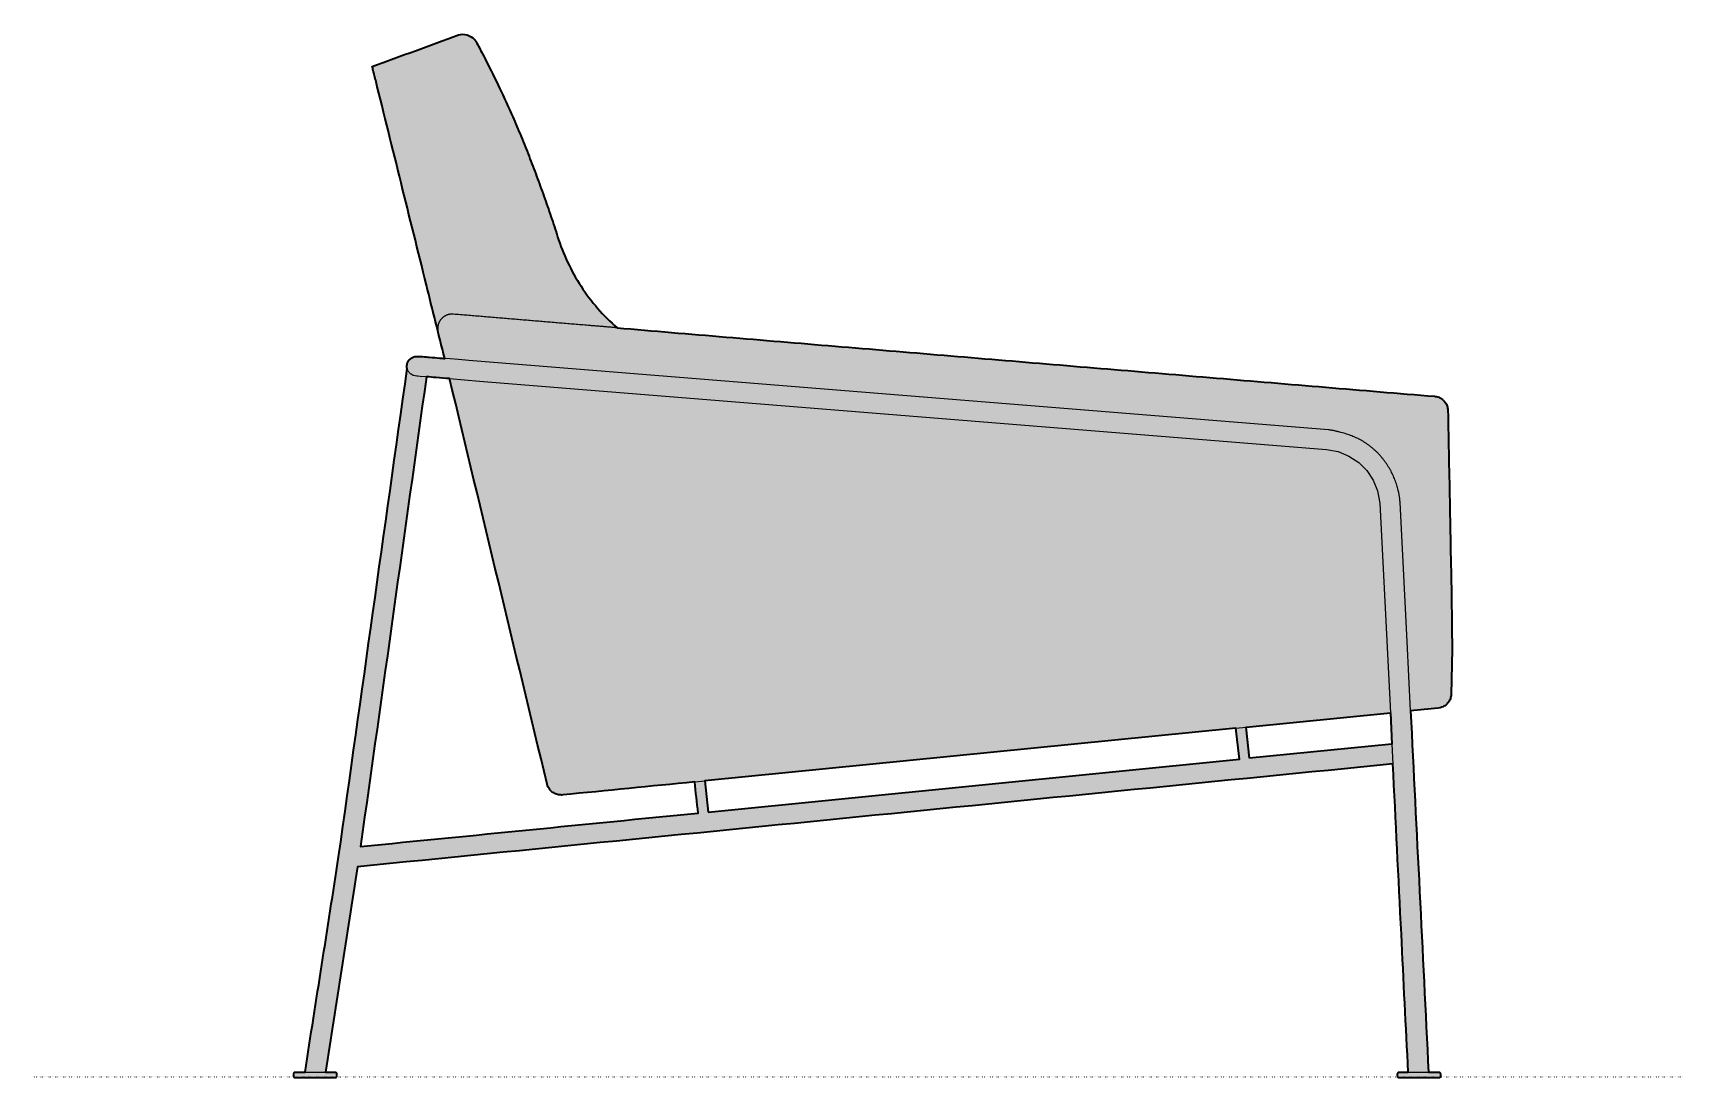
# Model space of a CAD drawing. Header units: millimetres. Extents: x 0 to 4468, y -1415 to 721.
# Drawn here: x 3001 to 4141, y -4 to 721 of the extents above; entities that cross this region are included whole.
import ezdxf

# ---------------------------------------------------------------- set-up
doc = ezdxf.new("R2010")
doc.units = ezdxf.units.MM
doc.linetypes.add('Dots', pattern=[1, 0, -1])
doc.layers.add('Blocks', color=7, linetype='Continuous')
doc.layers.add('Blocks$Fill', color=7, linetype='Continuous', true_color=0xffffff)
for name, color, linetype, lineweight, true_color in [('Blocks$Inner', 7, 'Continuous', 25, 0x007f00), ('Blocks$Outline', 7, 'Continuous', 35, 0xff3f3f), ('Groud', 7, 'Dots', 25, 0x243775)]:
    doc.layers.add(name, color=color, linetype=linetype, lineweight=lineweight, true_color=true_color)

# ---------------------------------------------------------------- blocks, each defined once
blk = doc.blocks.new('Series 3300 Sofa Side')
at = {"layer": 'Blocks$Fill', "extrusion": (0, 0, -1)}
h = blk.add_hatch(color=256, dxfattribs=at)
h.paths.add_polyline_path([(167.6, 0), (168, -0.6), (168.1, -0.6), (171.1, -0.6), (175.9, -0.6), (196.4, -0.6), (196.4, -0.6), (196.4, -0.6), (196.6, -0.2), (197, 0.7), (197, 1.4), (197, 1.9), (196.7, 2.7), (196.4, 3.3), (195.9, 3.3), (189.7, 3.3), (194.4, 98.7), (200.3, 216.1), (915, 145.1), (937.1, 3.3), (935.5, 3.3), (930.1, 3.3), (929.8, 2.9), (929.5, 2), (929.4, 1.3), (929.5, 0.8), (929.7, 0), (930.1, -0.6), (930.2, -0.6), (955.4, -0.6), (958.1, -0.6), (958.5, -0.6), (958.8, -0.2), (959.1, 0.7), (959.2, 1.4), (959.1, 1.9), (958.9, 2.7), (958.5, 3.3), (958.5, 3.3), (951.3, 3.3), (928.1, 151.9), (880.8, 489.1), (880.8, 489.2), (880.8, 489.4), (880.9, 489.5), (880.9, 489.6), (880.9, 489.7), (880.9, 489.8), (880.9, 490), (881, 490.1), (881, 490.2), (881, 490.4), (881, 490.5), (881, 490.7), (881, 490.8), (881, 491), (881, 491.1), (881, 491.3), (880.9, 491.4), (880.9, 491.6), (880.9, 491.7), (880.9, 491.9), (880.9, 492), (880.8, 492.2), (880.8, 492.3), (880.8, 492.5), (880.7, 492.6), (880.7, 492.7), (880.6, 492.9), (880.6, 493), (880.5, 493.2), (880.5, 493.3), (880.4, 493.4), (880.3, 493.6), (880.3, 493.7), (880.2, 493.8), (880.1, 494), (880.1, 494.1), (880, 494.2), (879.9, 494.4), (879.8, 494.5), (879.7, 494.6), (879.6, 494.7), (879.6, 494.9), (879.5, 495), (879.4, 495.1), (879.3, 495.2), (879.2, 495.3), (879.1, 495.4), (879, 495.5), (878.1, 496.2), (878, 496.3), (877.9, 496.4), (877.7, 496.4), (877.6, 496.5), (877.5, 496.6), (877.4, 496.7), (877.3, 496.7), (877.2, 496.8), (877, 496.9), (876.9, 496.9), (876.8, 497), (876.6, 497), (876.5, 497.1), (876.4, 497.1), (876.2, 497.2), (876.1, 497.2), (875.6, 497.3), (875.3, 497.4), (875.1, 497.4), (874.8, 497.5), (874.5, 497.5), (874.2, 497.5), (873.9, 497.5), (873.8, 497.5), (873.6, 497.5), (873.3, 497.5), (854.9, 496.1), (867.5, 546.7), (902.5, 688.1), (903.1, 690.2), (904.9, 697.6), (904.9, 697.6), (904.9, 697.6), (904.9, 697.6), (904.9, 697.6), (904.9, 697.6), (845.4, 719.4), (845, 719.5), (844.8, 719.5), (844.7, 719.6), (844.5, 719.6), (844.3, 719.7), (844.1, 719.7), (843.9, 719.7), (843.7, 719.7), (843.5, 719.8), (843.3, 719.8), (843.1, 719.8), (843, 719.8), (842.8, 719.8), (842.6, 719.8), (842.4, 719.8), (842.2, 719.8), (842, 719.8), (841.8, 719.8), (841.6, 719.8), (841.5, 719.8), (841.3, 719.8), (841.1, 719.8), (840.9, 719.7), (840.7, 719.7), (840.5, 719.7), (840.3, 719.6), (840.1, 719.6), (840, 719.6), (839.8, 719.5), (839.6, 719.5), (839.4, 719.4), (839, 719.3), (838.7, 719.2), (838.3, 719), (838, 718.9), (837.6, 718.7), (837.3, 718.5), (837, 718.4), (836.7, 718.2), (836.3, 718), (836, 717.8), (835.7, 717.5), (835.4, 717.3), (835.1, 717.1), (834.9, 716.8), (834.6, 716.6), (834.3, 716.3), (833.8, 715.6), (833.4, 715.1), (833.3, 714.8), (833.2, 714.7), (815.6, 679.8), (809.4, 666.3), (803.6, 652.8), (798, 639.1), (787.6, 611.5), (778, 583.5), (777, 580.1), (775.4, 575.6), (773.8, 571.2), (771.9, 566.8), (770, 562.5), (767.9, 558.2), (765.6, 554.1), (763.3, 550), (760.7, 545.9), (758.1, 542), (755.3, 538.1), (752.3, 534.3), (749.3, 530.7), (746.1, 527.2), (742.8, 523.7), (739.4, 520.4), (735.8, 517.2), (698.3, 514), (171.5, 469.9), (171.3, 469.9), (171.1, 469.9), (170.9, 469.9), (170.8, 469.8), (170.6, 469.8), (170.4, 469.8), (170.2, 469.7), (170, 469.7), (169.9, 469.7), (169.7, 469.6), (169.5, 469.6), (169.3, 469.5), (169.2, 469.4), (169, 469.4), (168.8, 469.3), (168.6, 469.3), (168.5, 469.2), (168.3, 469.1), (168.1, 469), (168, 469), (167.8, 468.9), (167.6, 468.8), (167.5, 468.7), (167.3, 468.6), (167.2, 468.5), (167, 468.5), (166.9, 468.4), (166.7, 468.3), (166.6, 468.2), (166.4, 468), (166.3, 467.9), (166.1, 467.8), (166, 467.7), (165.8, 467.6), (165.7, 467.5), (165.6, 467.4), (165.4, 467.2), (165.3, 467.1), (165.2, 467), (165, 466.9), (164.9, 466.7), (164.8, 466.6), (164.7, 466.5), (164.6, 466.3), (164.4, 466.2), (164.3, 466), (164.2, 465.9), (164.1, 465.8), (164, 465.6), (163.9, 465.5), (163.8, 465.3), (163.7, 465.1), (163.6, 465), (163.5, 464.8), (163.5, 464.7), (163.4, 464.5), (163.3, 464.4), (163.2, 464.2), (163.2, 464), (163.1, 463.9), (163, 463.7), (162.9, 463.5), (162.9, 463.4), (162.8, 463.2), (162.8, 463), (162.7, 462.8), (162.7, 462.7), (162.6, 462.5), (162.6, 462.3), (162.5, 462.2), (162.5, 462), (162.5, 461.8), (162.4, 461.6), (162.4, 461.5), (162.4, 461.3), (162.4, 461.1), (162.4, 460.9), (162.4, 460.7), (162.3, 460.6), (162.3, 460.4), (161.6, 426.8), (159.7, 323.7), (159.5, 307.8), (159.4, 291.8), (160.1, 264.1), (160.1, 263.9), (160.1, 263.7), (160.1, 263.5), (160.1, 263.4), (160.2, 263.2), (160.2, 263), (160.2, 262.8), (160.2, 262.7), (160.3, 262.5), (160.3, 262.3), (160.4, 262.1), (160.4, 262), (160.4, 261.8), (160.5, 261.6), (160.5, 261.5), (160.6, 261.3), (160.6, 261.1), (160.7, 261), (160.8, 260.8), (160.8, 260.6), (160.9, 260.5), (161, 260.3), (161.1, 260.2), (161.1, 260), (161.2, 259.8), (161.3, 259.7), (161.4, 259.5), (161.5, 259.4), (161.6, 259.2), (161.7, 259.1), (161.8, 258.9), (161.9, 258.8), (162, 258.6), (162.1, 258.5), (162.2, 258.4), (162.3, 258.2), (162.4, 258.1), (162.5, 258), (162.6, 257.8), (162.8, 257.7), (162.9, 257.6), (163, 257.4), (163.1, 257.3), (163.3, 257.2), (163.4, 257.1), (163.5, 257), (163.7, 256.8), (163.8, 256.7), (164, 256.6), (164.1, 256.5), (164.2, 256.4), (164.4, 256.3), (164.5, 256.2), (164.7, 256.1), (164.8, 256), (165, 255.9), (165.3, 255.8), (165.6, 255.6), (165.8, 255.5), (166, 255.5), (166.2, 255.4), (166.4, 255.3), (166.7, 255.2), (167, 255.1), (167.3, 255), (167.6, 254.9), (167.9, 254.8), (168.3, 254.8), (168.7, 254.7), (169.1, 254.6), (188.1, 252.7), (175.7, 3.3), (174.4, 3.3), (168, 3.3), (167.7, 2.9), (167.4, 2), (167.3, 1.3), (167.3, 0.8)], flags=0)
h.paths.add_polyline_path([(299.3, 220), (201, 229.8), (202, 251.3), (301.6, 241.5)], flags=0)
h.paths.add_polyline_path([(672.9, 182.9), (306.2, 219.4), (308.6, 240.8), (675.3, 204.4)], flags=0)
h.paths.add_polyline_path([(784.2, 202.2), (851.5, 482.1), (860.9, 482.8), (867.5, 483.4), (913, 159.1), (679.9, 182.2), (682.3, 203.7), (773.4, 194.7), (773.8, 194.7), (774.1, 194.6), (774.5, 194.6), (774.9, 194.6), (775.2, 194.7), (775.4, 194.7), (775.6, 194.7), (775.8, 194.7), (775.9, 194.7), (776.1, 194.8), (776.3, 194.8), (776.5, 194.8), (776.6, 194.9), (776.8, 194.9), (777, 195), (777.2, 195), (777.3, 195.1), (777.5, 195.1), (777.7, 195.2), (777.9, 195.2), (778, 195.3), (778.2, 195.3), (778.4, 195.4), (778.5, 195.5), (778.7, 195.6), (778.9, 195.6), (779, 195.7), (779.2, 195.8), (779.3, 195.9), (779.5, 196), (779.6, 196.1), (779.8, 196.2), (779.9, 196.3), (780.2, 196.4), (780.5, 196.7), (780.7, 196.8), (780.8, 196.9), (780.9, 197), (781.1, 197.1), (781.2, 197.2), (781.3, 197.3), (781.5, 197.5), (781.5, 197.5), (781.6, 197.6), (781.7, 197.7), (781.8, 197.8), (781.9, 197.9), (782, 198.1), (782.2, 198.4), (782.5, 198.8), (783.4, 200.1), (783.9, 201.2), (784.1, 201.7), (784.1, 202)], flags=0)
at = {"layer": 'Blocks$Inner'}
for p, q in [((-308.6, 240.8), (-301.6, 241.5)), ((-682.3, 203.7), (-675.3, 204.4))]:
    blk.add_line(p, q, dxfattribs=at)
for points in [[(-244.7, 446.8), (-829.7, 494), (-838.2, 494.7), (-845.3, 495.3), (-851.2, 495.8), (-854.9, 496.1)], [(-867.5, 483.4), (-868.1, 483.4), (-871.8, 483.7), (-873.5, 483.8), (-874.1, 483.9), (-874.1, 483.9)], [(-851.5, 482.1), (-830.9, 480.4), (-246, 433.2), (-238.1, 431.7), (-230.7, 428.6), (-223.9, 424.2), (-218.2, 418.6), (-213.8, 412), (-210.8, 404.6), (-209.2, 396.1), (-202, 251.3)], [(-188.1, 252.7), (-190.5, 300.6), (-195.3, 396.7)], [(-299.3, 220), (-301.6, 241.5), (-202, 251.3), (-201, 229.8), (-299.3, 220)], [(-201, 229.8), (-200.3, 216.1)]]:
    blk.add_lwpolyline(points, dxfattribs=at)
blk.add_lwpolyline([(-672.9, 182.9), (-306.2, 219.4), (-308.6, 240.8), (-675.3, 204.4)], close=True, dxfattribs=at)
for points, knots in [([(-167.6, 0), (-167.5, 0.3), (-167.4, 0.5), (-167.3, 0.8), (-167.3, 1), (-167.3, 1.1), (-167.3, 1.3), (-167.3, 1.6), (-167.3, 1.8), (-167.4, 2), (-167.5, 2.3), (-167.6, 2.6), (-167.7, 2.9), (-167.8, 3), (-167.9, 3.2), (-168, 3.3), (-168, 3.3), (-168, 3.3), (-168.7, 3.3), (-170.1, 3.3), (-171.1, 3.3), (-172, 3.3), (-173.5, 3.3), (-175.2, 3.3), (-175.7, 3.3), (-179.8, 86.5), (-183.9, 169.6), (-188.1, 252.7), (-181.8, 253.4), (-175.4, 254), (-169.1, 254.6), (-166.8, 255), (-165.7, 255.6), (-165, 255.9), (-164.6, 256.2), (-163.8, 256.7), (-162.7, 257.7), (-161.8, 258.8), (-161.1, 260), (-160.4, 261.7), (-160.1, 263.1), (-160.1, 264.1), (-159.8, 273.3), (-159.6, 282.6), (-159.4, 291.8), (-159.4, 297.1), (-159.5, 302.4), (-159.5, 307.8), (-159.6, 313.1), (-159.6, 318.4), (-159.7, 323.7), (-159.7, 331.5), (-160.1, 346.9), (-160.6, 370.1), (-160.8, 385.6), (-161, 393.3), (-161.2, 404.5), (-161.6, 426.8), (-162.1, 449.2), (-162.3, 460.4), (-162.4, 461.3), (-162.5, 462.3), (-163.1, 464.1), (-163.6, 465), (-164.7, 466.5), (-165.3, 467.2), (-166.9, 468.4), (-167.7, 468.9), (-169.6, 469.6), (-170.5, 469.8), (-171.5, 469.9), (-196.6, 472), (-221.7, 474.1), (-246.7, 476.2), (-271.8, 478.3), (-296.9, 480.4), (-322, 482.5), (-347.1, 484.6), (-372.2, 486.7), (-397.3, 488.8), (-422.3, 490.9), (-447.4, 493), (-472.5, 495.1), (-497.6, 497.2), (-522.7, 499.3), (-547.8, 501.4), (-572.9, 503.5), (-597.9, 505.6), (-623, 507.7), (-648.1, 509.8), (-673.2, 511.9), (-698.3, 514), (-710.8, 515.1), (-723.3, 516.1), (-735.8, 517.2), (-745.5, 525.6), (-753.8, 535.2), (-767.7, 556.6), (-773.1, 568), (-777, 580.1), (-777.3, 581.2), (-777.6, 582.4), (-778, 583.5), (-779.5, 588.2), (-781.1, 592.9), (-782.7, 597.5), (-784.3, 602.2), (-785.9, 606.8), (-787.6, 611.5), (-789.3, 616.1), (-791, 620.7), (-792.7, 625.3), (-794.5, 629.9), (-796.2, 634.5), (-798, 639.1), (-799.9, 643.6), (-801.7, 648.2), (-803.6, 652.8), (-805.5, 657.3), (-807.5, 661.8), (-809.4, 666.3), (-811.5, 670.8), (-813.5, 675.3), (-815.6, 679.8), (-818.8, 686.4), (-822.1, 693.1), (-825.3, 699.7), (-826.5, 701.9), (-827.6, 704.1), (-828.8, 706.3), (-830.2, 709.1), (-831.7, 711.9), (-833.2, 714.7), (-833.2, 714.7), (-833.3, 714.8), (-833.3, 714.8), (-833.3, 714.9), (-833.4, 715), (-833.4, 715.1), (-833.6, 715.2), (-833.7, 715.4), (-833.8, 715.6), (-834, 715.8), (-834.1, 716), (-834.3, 716.3), (-835.7, 717.8), (-837.4, 718.8), (-841.4, 720), (-843.4, 720), (-845.4, 719.4), (-865.2, 712.1), (-885.1, 704.9), (-904.9, 697.6), (-904.9, 697.6), (-904.8, 697.2), (-904.4, 695.5), (-903.7, 692.9), (-903.1, 690.2), (-902.7, 688.8), (-902.5, 688.1), (-896.7, 664.5), (-890.8, 640.9), (-885, 617.4), (-879.2, 593.8), (-873.3, 570.3), (-867.5, 546.7), (-863.3, 529.8), (-859.1, 512.9), (-854.9, 496.1), (-856, 496.1), (-857.1, 496.2), (-858.2, 496.3), (-860.6, 496.5), (-863, 496.7), (-865.3, 496.9), (-866.9, 497), (-868.5, 497.2), (-870.1, 497.3), (-870.9, 497.3), (-871.7, 497.4), (-872.4, 497.5), (-872.7, 497.5), (-873, 497.5), (-873.3, 497.5), (-873.4, 497.5), (-873.5, 497.5), (-873.6, 497.5), (-873.7, 497.5), (-873.7, 497.5), (-873.8, 497.5), (-873.8, 497.5), (-873.9, 497.5), (-873.9, 497.5), (-874.3, 497.5), (-874.7, 497.5), (-875.4, 497.4), (-875.7, 497.3), (-876.5, 497.1), (-876.8, 497), (-877.5, 496.6), (-877.8, 496.4), (-878.4, 496), (-878.7, 495.8), (-879, 495.5), (-879.2, 495.3), (-879.8, 494.6), (-880.4, 493.6), (-880.9, 492.1), (-881.1, 490.5), (-880.9, 489.4), (-880.8, 489.1), (-896.6, 376.7), (-912.3, 264.3), (-928.1, 151.9), (-935.8, 102.4), (-943.6, 52.9), (-951.3, 3.3), (-951.6, 3.3), (-953.1, 3.3), (-954.5, 3.3), (-955.4, 3.3), (-956.3, 3.3), (-957.8, 3.3), (-958.5, 3.3), (-958.5, 3.3), (-958.5, 3.3), (-958.6, 3.1), (-958.8, 2.9), (-958.9, 2.7), (-959, 2.5), (-959, 2.2), (-959.1, 1.9), (-959.1, 1.8), (-959.2, 1.6), (-959.2, 1.4), (-959.2, 1.2), (-959.1, 0.9), (-959.1, 0.7), (-959, 0.4), (-958.9, 0.1), (-958.8, -0.2), (-958.7, -0.3), (-958.6, -0.5), (-958.5, -0.6), (-958.5, -0.6), (-958.5, -0.6), (-958.1, -0.6), (-956.7, -0.6), (-955.4, -0.6), (-954.8, -0.6), (-953.7, -0.6), (-951.7, -0.6), (-949.5, -0.6), (-947.1, -0.6), (-944.6, -0.6), (-942.2, -0.6), (-939.7, -0.6), (-937.3, -0.6), (-934.9, -0.6), (-932.8, -0.6), (-931.5, -0.6), (-930.8, -0.6), (-930.4, -0.6), (-930.2, -0.6), (-930.1, -0.6), (-930.1, -0.6), (-930, -0.4), (-929.9, -0.2), (-929.7, 0), (-929.7, 0.3), (-929.6, 0.5), (-929.5, 0.8), (-929.5, 1), (-929.5, 1.1), (-929.4, 1.3), (-929.5, 1.6), (-929.5, 1.8), (-929.5, 2), (-929.6, 2.3), (-929.7, 2.6), (-929.8, 2.9), (-929.9, 3), (-930, 3.2), (-930.1, 3.3), (-930.4, 3.3), (-932.2, 3.3), (-934.7, 3.3), (-936.5, 3.3), (-937.1, 3.3), (-929.8, 50.6), (-922.4, 97.8), (-915, 145.1), (-676.8, 168.8), (-438.5, 192.5), (-200.3, 216.1), (-198.3, 177), (-196.4, 137.8), (-194.4, 98.7), (-192.9, 66.9), (-191.3, 35.1), (-189.7, 3.3), (-190.2, 3.3), (-191.8, 3.3), (-194.2, 3.3), (-195.9, 3.3), (-196.3, 3.3), (-196.4, 3.3), (-196.5, 3.1), (-196.6, 2.9), (-196.7, 2.7), (-196.8, 2.5), (-196.9, 2.2), (-197, 1.9), (-197, 1.8), (-197, 1.6), (-197, 1.4), (-197, 1.2), (-197, 0.9), (-197, 0.7), (-196.8, 0.4), (-196.7, 0.1), (-196.6, -0.2), (-196.5, -0.3), (-196.4, -0.5), (-196.4, -0.6), (-196.4, -0.6), (-196.3, -0.6), (-196.1, -0.6), (-195.5, -0.6), (-194.3, -0.6), (-192.8, -0.6), (-190.6, -0.6), (-187.9, -0.6), (-185.4, -0.6), (-183.4, -0.6), (-181.8, -0.6), (-180.3, -0.6), (-178.3, -0.6), (-174.8, -0.6), (-172.4, -0.6), (-171.1, -0.6), (-170.5, -0.6), (-169.6, -0.6), (-168.6, -0.6), (-168.1, -0.6), (-168, -0.6), (-168, -0.6), (-167.8, -0.4), (-167.7, -0.2), (-167.6, 0)], [0, 0, 0, 0, 1, 1, 1, 2, 2, 2, 3, 3, 3, 4, 4, 4, 5, 5, 5, 5.014917, 5.115054, 5.215191, 5.215191, 5.215191, 5.315191, 5.349066, 5.349066, 5.349066, 6.349066, 6.349066, 6.349066, 7.349066, 7.349066, 7.349066, 7.368166, 7.368166, 7.368166, 7.468166, 7.568166, 7.668166, 7.768166, 7.868166, 8.068166, 8.068166, 8.068166, 9.068166, 9.068166, 9.068166, 10.068166, 10.068166, 10.068166, 11.068166, 11.068166, 11.068166, 11.401499, 11.734832, 12.068166, 12.068166, 12.068166, 12.568166, 13.068166, 13.068166, 13.068166, 14.068166, 14.068166, 15.068166, 15.068166, 16.068166, 16.068166, 17.068166, 17.068166, 18.068166, 18.068166, 18.068166, 19.068166, 19.068166, 19.068166, 20.068166, 20.068166, 20.068166, 21.068166, 21.068166, 21.068166, 22.068166, 22.068166, 22.068166, 23.068166, 23.068166, 23.068166, 24.068166, 24.068166, 24.068166, 25.068166, 25.068166, 25.068166, 26.068166, 26.068166, 26.068166, 27.068166, 27.068166, 28.068166, 28.068166, 28.068166, 29.068166, 29.068166, 29.068166, 30.068166, 30.068166, 30.068166, 31.068166, 31.068166, 31.068166, 32.068166, 32.068166, 32.068166, 33.068166, 33.068166, 33.068166, 34.068166, 34.068166, 34.068166, 35.068166, 35.068166, 35.068166, 36.068166, 36.068166, 36.068166, 37.068166, 37.068166, 37.068166, 38.068166, 38.068166, 38.068166, 39.068166, 39.068166, 39.068166, 40.068166, 40.068166, 40.068166, 41.068166, 41.068166, 41.068166, 42.068166, 42.068166, 42.068166, 43.068166, 43.068166, 43.068166, 44.068166, 44.068166, 45.068166, 45.068166, 45.068166, 46.068166, 46.068166, 46.068166, 46.282451, 46.496737, 46.782451, 46.925308, 47.068166, 47.068166, 47.068166, 48.068166, 48.068166, 48.068166, 49.068166, 49.068166, 49.068166, 50.068166, 50.068166, 50.068166, 51.068166, 51.068166, 51.068166, 52.068166, 52.068166, 52.068166, 53.068166, 53.068166, 53.068166, 54.068166, 54.068166, 54.068166, 55.068166, 55.068166, 55.068166, 56.068166, 56.068166, 56.068166, 57.068166, 57.068166, 57.068166, 58.068166, 58.068166, 58.068166, 59.100434, 59.100434, 60.100434, 60.100434, 61.100434, 61.100434, 62.100434, 62.100434, 63.100434, 63.100434, 63.100434, 63.15599, 63.211545, 63.267101, 63.378212, 63.424258, 63.424258, 63.424258, 64.424258, 64.424258, 64.424258, 65.424258, 65.424258, 65.424258, 65.445352, 65.545352, 65.545352, 65.545352, 65.645489, 65.745626, 65.760543, 65.760543, 65.760543, 66.760543, 66.760543, 66.760543, 67.760543, 67.760543, 67.760543, 68.760543, 68.760543, 68.760543, 69.760543, 69.760543, 69.760543, 70.760543, 70.760543, 70.760543, 71.760543, 71.760543, 71.760543, 71.765728, 71.835172, 71.974061, 71.974061, 71.974061, 72.029619, 72.085177, 72.140735, 72.196293, 72.251851, 72.30741, 72.362968, 72.418526, 72.487973, 72.557421, 72.626869, 72.661592, 72.696316, 72.73104, 72.758791, 72.758791, 72.758791, 73.758791, 73.758791, 73.758791, 74.758791, 74.758791, 74.758791, 75.758791, 75.758791, 75.758791, 76.758791, 76.758791, 76.758791, 77.758791, 77.758791, 77.758791, 78.758791, 78.758791, 78.758791, 78.958791, 79.058791, 79.105321, 79.105321, 79.105321, 80.105321, 80.105321, 80.105321, 81.105321, 81.105321, 81.105321, 82.105321, 82.105321, 82.105321, 83.105321, 83.105321, 83.105321, 83.142482, 83.242482, 83.342482, 83.407852, 83.407852, 83.407852, 84.407852, 84.407852, 84.407852, 85.407852, 85.407852, 85.407852, 86.407852, 86.407852, 86.407852, 87.407852, 87.407852, 87.407852, 88.407852, 88.407852, 88.407852, 89.407852, 89.407852, 89.407852, 89.414804, 89.47036, 89.525915, 89.581471, 89.637026, 89.706471, 89.775915, 89.84536, 89.880082, 89.914804, 89.949526, 89.984249, 90.053693, 90.192582, 90.192582, 90.192582, 90.248138, 90.303693, 90.359249, 90.395611, 90.395611, 90.395611, 91.395611, 91.395611, 91.395611, 91.395611]), ([(-784.2, 202.2), (-784.2, 202.1), (-784.1, 202), (-784.1, 202), (-784.1, 201.9), (-784.1, 201.8), (-784.1, 201.7), (-784, 201.5), (-783.9, 201.3), (-783.9, 201.2), (-783.7, 200.8), (-783.6, 200.4), (-783.4, 200.1), (-782, 198), (-781.4, 197.3), (-780.3, 196.4), (-779, 195.7), (-777.7, 195.1), (-775.8, 194.7), (-774.4, 194.6), (-773.4, 194.7), (-743, 197.7), (-712.6, 200.7), (-682.3, 203.7), (-681.5, 196.6), (-680.7, 189.4), (-679.9, 182.2), (-757.6, 174.5), (-835.3, 166.8), (-913, 159.1), (-897.8, 267.2), (-882.6, 375.3), (-867.5, 483.4), (-865.3, 483.2), (-863.1, 483), (-860.9, 482.8), (-857.8, 482.6), (-854.7, 482.3), (-851.5, 482.1), (-829.1, 388.8), (-806.6, 295.5), (-784.2, 202.2)], [0, 0, 0, 0, 1, 1, 1, 2, 2, 2, 3, 3, 3, 4, 4, 4, 4.1, 4.2, 4.3, 4.4, 4.5, 4.7, 4.7, 4.7, 96.336592, 96.336592, 96.336592, 118.473624, 118.473624, 118.473624, 352.752359, 352.752359, 352.752359, 687.859027, 687.859027, 687.859027, 694.44921, 694.44921, 694.44921, 703.836663, 703.836663, 703.836663, 998.209061, 998.209061, 998.209061, 998.209061]), ([(-874.1, 483.9), (-876.2, 484.2), (-876.9, 484.5), (-878, 485.1), (-879.3, 486.1), (-880.2, 487.4), (-880.7, 488.6), (-880.8, 489.1), (-880.8, 489.1)], [0, 0, 0, 0, 0.0555556, 0.1111111, 0.1666667, 0.2777778, 0.3333333, 0.3428428, 0.3428428, 0.3428428, 0.3428428]), ([(-951.3, 3.3), (-950.3, 3.3), (-947.8, 3.3), (-943.6, 3.3), (-939.9, 3.3), (-937.8, 3.3), (-937.1, 3.3)], [0.1210939, 0.1210939, 0.1210939, 0.1210939, 0.2, 0.3, 0.4, 0.4534698, 0.4534698, 0.4534698, 0.4534698]), ([(-189.7, 3.3), (-188.9, 3.3), (-186.7, 3.3), (-182.8, 3.3), (-178.9, 3.3), (-176.5, 3.3), (-175.7, 3.3)], [0.5371611, 0.5371611, 0.5371611, 0.5371611, 0.6, 0.7, 0.8, 0.8661243, 0.8661243, 0.8661243, 0.8661243])]:
    blk.add_open_spline(points, degree=3, knots=knots, dxfattribs=at)
for points in [[(-848.8, 526.6), (-850.7, 526.8), (-854.4, 525.7), (-857.4, 523.4), (-859.3, 520.2), (-859.8, 516.5), (-859.5, 514.7)], [(-773.5, 520.3), (-811.2, 523.5), (-848.8, 526.6)], [(-735.8, 517.2), (-754.7, 518.8), (-773.5, 520.3)], [(-195.3, 396.7), (-195.9, 404.3), (-201.2, 418.6), (-210.2, 431), (-222.5, 440.4), (-237, 445.6), (-244.7, 446.8)]]:
    blk.add_open_spline(points, degree=2, dxfattribs=at)
at = {"layer": 'Blocks$Outline'}
blk.add_lwpolyline([(-299.3, 220), (-301.6, 241.5), (-202, 251.3), (-201, 229.8), (-299.3, 220)], dxfattribs=at)
blk.add_lwpolyline([(-672.9, 182.9), (-306.2, 219.4), (-308.6, 240.8), (-675.3, 204.4)], close=True, dxfattribs=at)
for points, knots in [([(-167.6, 0), (-167.5, 0.3), (-167.4, 0.5), (-167.3, 0.8), (-167.3, 1), (-167.3, 1.1), (-167.3, 1.3), (-167.3, 1.6), (-167.3, 1.8), (-167.4, 2), (-167.5, 2.3), (-167.6, 2.6), (-167.7, 2.9), (-167.8, 3), (-167.9, 3.2), (-168, 3.3), (-168, 3.3), (-168, 3.3), (-168.7, 3.3), (-170.1, 3.3), (-171.1, 3.3), (-172, 3.3), (-173.5, 3.3), (-175.2, 3.3), (-175.7, 3.3), (-179.8, 86.5), (-183.9, 169.6), (-188.1, 252.7), (-181.8, 253.4), (-175.4, 254), (-169.1, 254.6), (-166.8, 255), (-165.7, 255.6), (-165, 255.9), (-164.6, 256.2), (-163.8, 256.7), (-162.7, 257.7), (-161.8, 258.8), (-161.1, 260), (-160.4, 261.7), (-160.1, 263.1), (-160.1, 264.1), (-159.8, 273.3), (-159.6, 282.6), (-159.4, 291.8), (-159.4, 297.1), (-159.5, 302.4), (-159.5, 307.8), (-159.6, 313.1), (-159.6, 318.4), (-159.7, 323.7), (-159.7, 331.5), (-160.1, 346.9), (-160.6, 370.1), (-160.8, 385.6), (-161, 393.3), (-161.2, 404.5), (-161.6, 426.8), (-162.1, 449.2), (-162.3, 460.4), (-162.4, 461.3), (-162.5, 462.3), (-163.1, 464.1), (-163.6, 465), (-164.7, 466.5), (-165.3, 467.2), (-166.9, 468.4), (-167.7, 468.9), (-169.6, 469.6), (-170.5, 469.8), (-171.5, 469.9), (-196.6, 472), (-221.7, 474.1), (-246.7, 476.2), (-271.8, 478.3), (-296.9, 480.4), (-322, 482.5), (-347.1, 484.6), (-372.2, 486.7), (-397.3, 488.8), (-422.3, 490.9), (-447.4, 493), (-472.5, 495.1), (-497.6, 497.2), (-522.7, 499.3), (-547.8, 501.4), (-572.9, 503.5), (-597.9, 505.6), (-623, 507.7), (-648.1, 509.8), (-673.2, 511.9), (-698.3, 514), (-710.8, 515.1), (-723.3, 516.1), (-735.8, 517.2), (-745.5, 525.6), (-753.8, 535.2), (-767.7, 556.6), (-773.1, 568), (-777, 580.1), (-777.3, 581.2), (-777.6, 582.4), (-778, 583.5), (-779.5, 588.2), (-781.1, 592.9), (-782.7, 597.5), (-784.3, 602.2), (-785.9, 606.8), (-787.6, 611.5), (-789.3, 616.1), (-791, 620.7), (-792.7, 625.3), (-794.5, 629.9), (-796.2, 634.5), (-798, 639.1), (-799.9, 643.6), (-801.7, 648.2), (-803.6, 652.8), (-805.5, 657.3), (-807.5, 661.8), (-809.4, 666.3), (-811.5, 670.8), (-813.5, 675.3), (-815.6, 679.8), (-818.8, 686.4), (-822.1, 693.1), (-825.3, 699.7), (-826.5, 701.9), (-827.6, 704.1), (-828.8, 706.3), (-830.2, 709.1), (-831.7, 711.9), (-833.2, 714.7), (-833.2, 714.7), (-833.3, 714.8), (-833.3, 714.8), (-833.3, 714.9), (-833.4, 715), (-833.4, 715.1), (-833.6, 715.2), (-833.7, 715.4), (-833.8, 715.6), (-834, 715.8), (-834.1, 716), (-834.3, 716.3), (-835.7, 717.8), (-837.4, 718.8), (-841.4, 720), (-843.4, 720), (-845.4, 719.4), (-865.2, 712.1), (-885.1, 704.9), (-904.9, 697.6), (-904.9, 697.6), (-904.8, 697.2), (-904.4, 695.5), (-903.7, 692.9), (-903.1, 690.2), (-902.7, 688.8), (-902.5, 688.1), (-896.7, 664.5), (-890.8, 640.9), (-885, 617.4), (-879.2, 593.8), (-873.3, 570.3), (-867.5, 546.7), (-863.3, 529.8), (-859.1, 512.9), (-854.9, 496.1), (-856, 496.1), (-857.1, 496.2), (-858.2, 496.3), (-860.6, 496.5), (-863, 496.7), (-865.3, 496.9), (-866.9, 497), (-868.5, 497.2), (-870.1, 497.3), (-870.9, 497.3), (-871.7, 497.4), (-872.4, 497.5), (-872.7, 497.5), (-873, 497.5), (-873.3, 497.5), (-873.4, 497.5), (-873.5, 497.5), (-873.6, 497.5), (-873.7, 497.5), (-873.7, 497.5), (-873.8, 497.5), (-873.8, 497.5), (-873.9, 497.5), (-873.9, 497.5), (-874.3, 497.5), (-874.7, 497.5), (-875.4, 497.4), (-875.7, 497.3), (-876.5, 497.1), (-876.8, 497), (-877.5, 496.6), (-877.8, 496.4), (-878.4, 496), (-878.7, 495.8), (-879, 495.5), (-879.2, 495.3), (-879.8, 494.6), (-880.4, 493.6), (-880.9, 492.1), (-881.1, 490.5), (-880.9, 489.4), (-880.8, 489.1), (-896.6, 376.7), (-912.3, 264.3), (-928.1, 151.9), (-935.8, 102.4), (-943.6, 52.9), (-951.3, 3.3), (-951.6, 3.3), (-953.1, 3.3), (-954.5, 3.3), (-955.4, 3.3), (-956.3, 3.3), (-957.8, 3.3), (-958.5, 3.3), (-958.5, 3.3), (-958.5, 3.3), (-958.6, 3.1), (-958.8, 2.9), (-958.9, 2.7), (-959, 2.5), (-959, 2.2), (-959.1, 1.9), (-959.1, 1.8), (-959.2, 1.6), (-959.2, 1.4), (-959.2, 1.2), (-959.1, 0.9), (-959.1, 0.7), (-959, 0.4), (-958.9, 0.1), (-958.8, -0.2), (-958.7, -0.3), (-958.6, -0.5), (-958.5, -0.6), (-958.5, -0.6), (-958.5, -0.6), (-958.1, -0.6), (-956.7, -0.6), (-955.4, -0.6), (-954.8, -0.6), (-953.7, -0.6), (-951.7, -0.6), (-949.5, -0.6), (-947.1, -0.6), (-944.6, -0.6), (-942.2, -0.6), (-939.7, -0.6), (-937.3, -0.6), (-934.9, -0.6), (-932.8, -0.6), (-931.5, -0.6), (-930.8, -0.6), (-930.4, -0.6), (-930.2, -0.6), (-930.1, -0.6), (-930.1, -0.6), (-930, -0.4), (-929.9, -0.2), (-929.7, 0), (-929.7, 0.3), (-929.6, 0.5), (-929.5, 0.8), (-929.5, 1), (-929.5, 1.1), (-929.4, 1.3), (-929.5, 1.6), (-929.5, 1.8), (-929.5, 2), (-929.6, 2.3), (-929.7, 2.6), (-929.8, 2.9), (-929.9, 3), (-930, 3.2), (-930.1, 3.3), (-930.4, 3.3), (-932.2, 3.3), (-934.7, 3.3), (-936.5, 3.3), (-937.1, 3.3), (-929.8, 50.6), (-922.4, 97.8), (-915, 145.1), (-676.8, 168.8), (-438.5, 192.5), (-200.3, 216.1), (-198.3, 177), (-196.4, 137.8), (-194.4, 98.7), (-192.9, 66.9), (-191.3, 35.1), (-189.7, 3.3), (-190.2, 3.3), (-191.8, 3.3), (-194.2, 3.3), (-195.9, 3.3), (-196.3, 3.3), (-196.4, 3.3), (-196.5, 3.1), (-196.6, 2.9), (-196.7, 2.7), (-196.8, 2.5), (-196.9, 2.2), (-197, 1.9), (-197, 1.8), (-197, 1.6), (-197, 1.4), (-197, 1.2), (-197, 0.9), (-197, 0.7), (-196.8, 0.4), (-196.7, 0.1), (-196.6, -0.2), (-196.5, -0.3), (-196.4, -0.5), (-196.4, -0.6), (-196.4, -0.6), (-196.3, -0.6), (-196.1, -0.6), (-195.5, -0.6), (-194.3, -0.6), (-192.8, -0.6), (-190.6, -0.6), (-187.9, -0.6), (-185.4, -0.6), (-183.4, -0.6), (-181.8, -0.6), (-180.3, -0.6), (-178.3, -0.6), (-174.8, -0.6), (-172.4, -0.6), (-171.1, -0.6), (-170.5, -0.6), (-169.6, -0.6), (-168.6, -0.6), (-168.1, -0.6), (-168, -0.6), (-168, -0.6), (-167.8, -0.4), (-167.7, -0.2), (-167.6, 0)], [0, 0, 0, 0, 1, 1, 1, 2, 2, 2, 3, 3, 3, 4, 4, 4, 5, 5, 5, 5.014917, 5.115054, 5.215191, 5.215191, 5.215191, 5.315191, 5.349066, 5.349066, 5.349066, 6.349066, 6.349066, 6.349066, 7.349066, 7.349066, 7.349066, 7.368166, 7.368166, 7.368166, 7.468166, 7.568166, 7.668166, 7.768166, 7.868166, 8.068166, 8.068166, 8.068166, 9.068166, 9.068166, 9.068166, 10.068166, 10.068166, 10.068166, 11.068166, 11.068166, 11.068166, 11.401499, 11.734832, 12.068166, 12.068166, 12.068166, 12.568166, 13.068166, 13.068166, 13.068166, 14.068166, 14.068166, 15.068166, 15.068166, 16.068166, 16.068166, 17.068166, 17.068166, 18.068166, 18.068166, 18.068166, 19.068166, 19.068166, 19.068166, 20.068166, 20.068166, 20.068166, 21.068166, 21.068166, 21.068166, 22.068166, 22.068166, 22.068166, 23.068166, 23.068166, 23.068166, 24.068166, 24.068166, 24.068166, 25.068166, 25.068166, 25.068166, 26.068166, 26.068166, 26.068166, 27.068166, 27.068166, 28.068166, 28.068166, 28.068166, 29.068166, 29.068166, 29.068166, 30.068166, 30.068166, 30.068166, 31.068166, 31.068166, 31.068166, 32.068166, 32.068166, 32.068166, 33.068166, 33.068166, 33.068166, 34.068166, 34.068166, 34.068166, 35.068166, 35.068166, 35.068166, 36.068166, 36.068166, 36.068166, 37.068166, 37.068166, 37.068166, 38.068166, 38.068166, 38.068166, 39.068166, 39.068166, 39.068166, 40.068166, 40.068166, 40.068166, 41.068166, 41.068166, 41.068166, 42.068166, 42.068166, 42.068166, 43.068166, 43.068166, 43.068166, 44.068166, 44.068166, 45.068166, 45.068166, 45.068166, 46.068166, 46.068166, 46.068166, 46.282451, 46.496737, 46.782451, 46.925308, 47.068166, 47.068166, 47.068166, 48.068166, 48.068166, 48.068166, 49.068166, 49.068166, 49.068166, 50.068166, 50.068166, 50.068166, 51.068166, 51.068166, 51.068166, 52.068166, 52.068166, 52.068166, 53.068166, 53.068166, 53.068166, 54.068166, 54.068166, 54.068166, 55.068166, 55.068166, 55.068166, 56.068166, 56.068166, 56.068166, 57.068166, 57.068166, 57.068166, 58.068166, 58.068166, 58.068166, 59.100434, 59.100434, 60.100434, 60.100434, 61.100434, 61.100434, 62.100434, 62.100434, 63.100434, 63.100434, 63.100434, 63.15599, 63.211545, 63.267101, 63.378212, 63.424258, 63.424258, 63.424258, 64.424258, 64.424258, 64.424258, 65.424258, 65.424258, 65.424258, 65.445352, 65.545352, 65.545352, 65.545352, 65.645489, 65.745626, 65.760543, 65.760543, 65.760543, 66.760543, 66.760543, 66.760543, 67.760543, 67.760543, 67.760543, 68.760543, 68.760543, 68.760543, 69.760543, 69.760543, 69.760543, 70.760543, 70.760543, 70.760543, 71.760543, 71.760543, 71.760543, 71.765728, 71.835172, 71.974061, 71.974061, 71.974061, 72.029619, 72.085177, 72.140735, 72.196293, 72.251851, 72.30741, 72.362968, 72.418526, 72.487973, 72.557421, 72.626869, 72.661592, 72.696316, 72.73104, 72.758791, 72.758791, 72.758791, 73.758791, 73.758791, 73.758791, 74.758791, 74.758791, 74.758791, 75.758791, 75.758791, 75.758791, 76.758791, 76.758791, 76.758791, 77.758791, 77.758791, 77.758791, 78.758791, 78.758791, 78.758791, 78.958791, 79.058791, 79.105321, 79.105321, 79.105321, 80.105321, 80.105321, 80.105321, 81.105321, 81.105321, 81.105321, 82.105321, 82.105321, 82.105321, 83.105321, 83.105321, 83.105321, 83.142482, 83.242482, 83.342482, 83.407852, 83.407852, 83.407852, 84.407852, 84.407852, 84.407852, 85.407852, 85.407852, 85.407852, 86.407852, 86.407852, 86.407852, 87.407852, 87.407852, 87.407852, 88.407852, 88.407852, 88.407852, 89.407852, 89.407852, 89.407852, 89.414804, 89.47036, 89.525915, 89.581471, 89.637026, 89.706471, 89.775915, 89.84536, 89.880082, 89.914804, 89.949526, 89.984249, 90.053693, 90.192582, 90.192582, 90.192582, 90.248138, 90.303693, 90.359249, 90.395611, 90.395611, 90.395611, 91.395611, 91.395611, 91.395611, 91.395611]), ([(-784.2, 202.2), (-784.2, 202.1), (-784.1, 202), (-784.1, 202), (-784.1, 201.9), (-784.1, 201.8), (-784.1, 201.7), (-784, 201.5), (-783.9, 201.3), (-783.9, 201.2), (-783.7, 200.8), (-783.6, 200.4), (-783.4, 200.1), (-782, 198), (-781.4, 197.3), (-780.3, 196.4), (-779, 195.7), (-777.7, 195.1), (-775.8, 194.7), (-774.4, 194.6), (-773.4, 194.7), (-743, 197.7), (-712.6, 200.7), (-682.3, 203.7), (-681.5, 196.6), (-680.7, 189.4), (-679.9, 182.2), (-757.6, 174.5), (-835.3, 166.8), (-913, 159.1), (-897.8, 267.2), (-882.6, 375.3), (-867.5, 483.4), (-865.3, 483.2), (-863.1, 483), (-860.9, 482.8), (-857.8, 482.6), (-854.7, 482.3), (-851.5, 482.1), (-829.1, 388.8), (-806.6, 295.5), (-784.2, 202.2)], [0, 0, 0, 0, 1, 1, 1, 2, 2, 2, 3, 3, 3, 4, 4, 4, 4.1, 4.2, 4.3, 4.4, 4.5, 4.7, 4.7, 4.7, 96.336592, 96.336592, 96.336592, 118.473624, 118.473624, 118.473624, 352.752359, 352.752359, 352.752359, 687.859027, 687.859027, 687.859027, 694.44921, 694.44921, 694.44921, 703.836663, 703.836663, 703.836663, 998.209061, 998.209061, 998.209061, 998.209061])]:
    blk.add_open_spline(points, degree=3, knots=knots, dxfattribs=at)

msp = doc.modelspace()

# ---------------------------------------------------------------- linework, layer by layer
at = {"layer": 'Groud'}
msp.add_lwpolyline([(3001.4, 0), (4140.5, 0)], dxfattribs=at)

# ---------------------------------------------------------------- block references
at = {"layer": 'Blocks'}
msp.add_blockref('Series 3300 Sofa Side', (4140.5, 0), dxfattribs=at)

doc.saveas('drawing.dxf')
